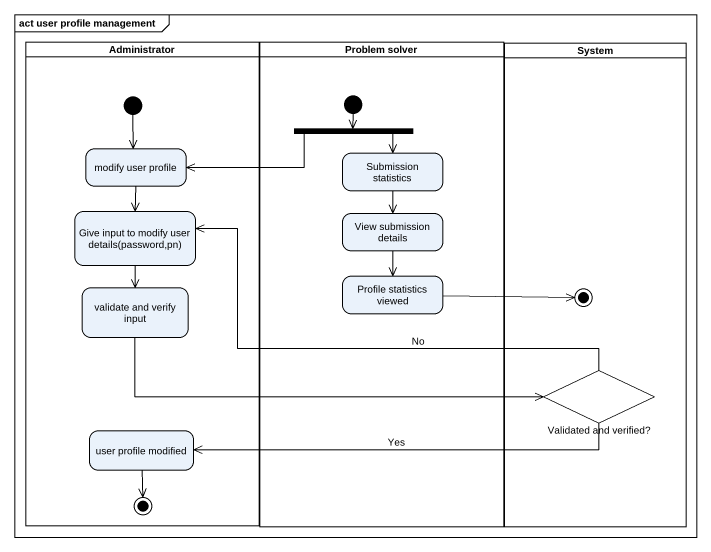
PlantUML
@startuml
mainframe act user profile management
hide empty description
state Administrator <<partition>> {
  state "modify user profile" as modify_user_profile
  state "Give input to modify user details(password,pn)" as Give_input_to_modify_user
  state "validate and verify input" as validate_and_verify_input
  state "user profile modified" as user_profile_modified
  [*] --> modify_user_profile
  user_profile_modified --> [*]
}
state "Problem solver" as Problem_solver <<partition>> {
  state fork1 <<fork>>
  state "Submission statistics" as Submission_statistics
  state "View submission details" as View_submission_details
  state "Profile statistics viewed" as Profile_statistics_viewed
  [*] --> fork1
}
state System <<partition>> {
  state final1 <<end>>
  state "Validated and verified?" as Validated_and_verified <<choice>>
}
modify_user_profile --> Give_input_to_modify_user
fork1 -left-> modify_user_profile
fork1 --> Submission_statistics
Submission_statistics --> View_submission_details
Give_input_to_modify_user --> validate_and_verify_input
View_submission_details --> Profile_statistics_viewed
Profile_statistics_viewed -right-> final1
validate_and_verify_input -right-> Validated_and_verified
Validated_and_verified -left-> Give_input_to_modify_user : No
Validated_and_verified -left-> user_profile_modified : Yes
@enduml
